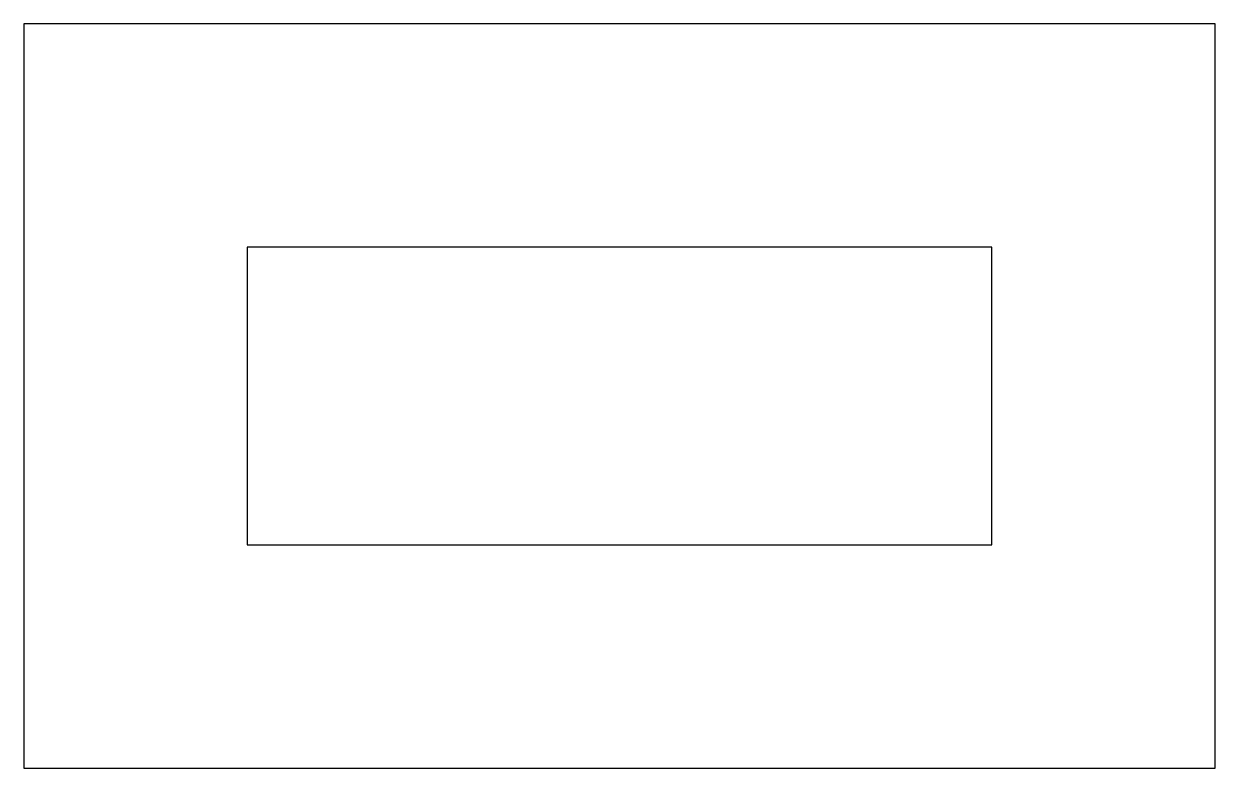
# Model space of a CAD drawing. Header units: millimetres. Extents: x 53.4 to 133.4, y 31.7 to 81.7.
import ezdxf

# ---------------------------------------------------------------- set-up
doc = ezdxf.new("R2010")
doc.units = ezdxf.units.MM
doc.header["$MEASUREMENT"] = 0

msp = doc.modelspace()

# ---------------------------------------------------------------- linework, layer by layer
for points in [[(53.406, 31.74), (133.406, 31.74), (133.406, 81.74), (53.406, 81.74)], [(68.406, 46.74), (118.406, 46.74), (118.406, 66.74), (68.406, 66.74)]]:
    msp.add_lwpolyline(points, close=True)

doc.saveas('drawing.dxf')
